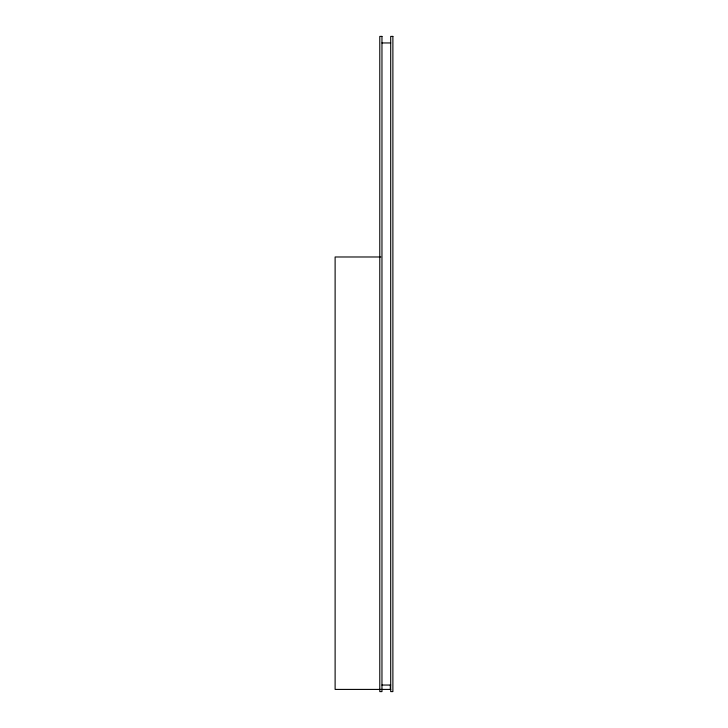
<?xml version="1.0" encoding="UTF-8"?>
<svg xmlns="http://www.w3.org/2000/svg" width="728" height="728" viewBox="0 0 728 728"><rect width="100%" height="100%" fill="white"/><g stroke="black" fill="none" stroke-linecap="round" stroke-linejoin="round"><path stroke-width="1.09" d="M381.963 42.952L390.699 42.952M380.826 256.984L335.117 256.984L335.117 689.416L390.754 689.416M381.963 685.048L390.699 685.048M390.326 684.875L390.326 689.416M381.963 36.4L379.779 36.4L379.779 691.6L381.963 691.6L381.963 36.4M392.883 36.4L390.699 36.4L390.699 691.6L392.883 691.6L392.883 36.4"/></g></svg>
